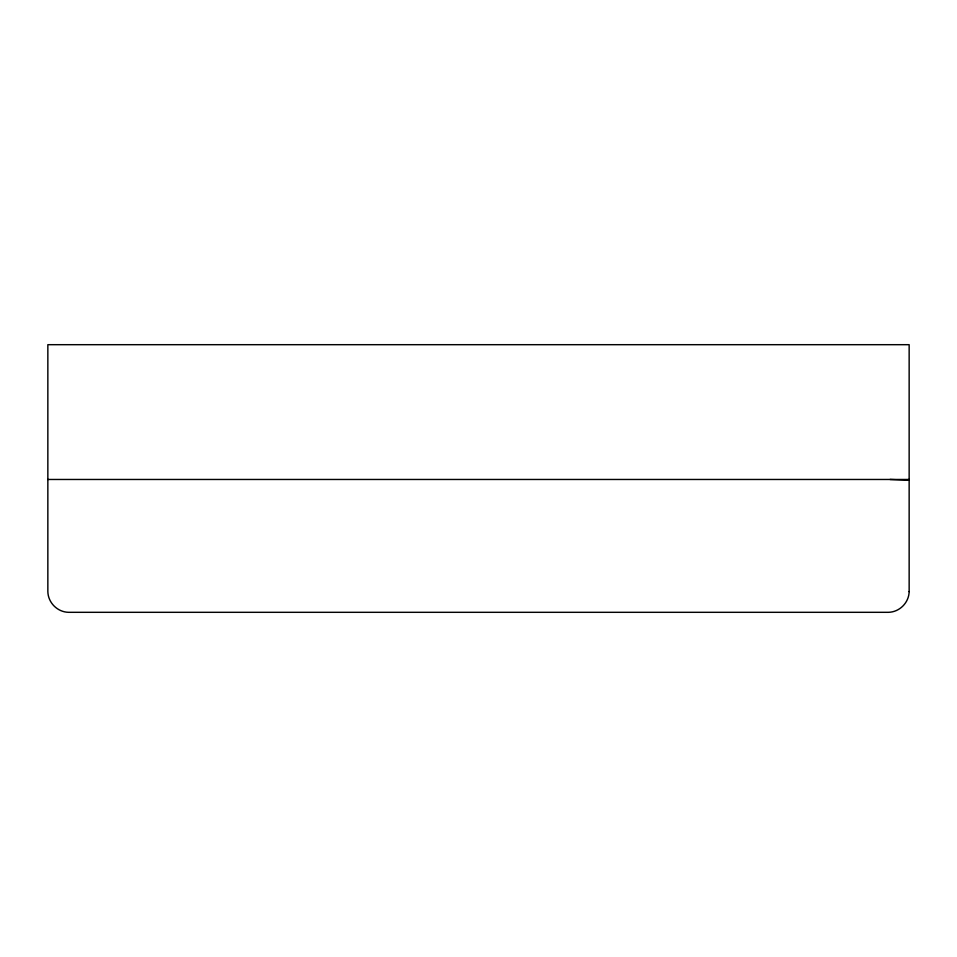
<?xml version="1.0" encoding="UTF-8"?>
<svg xmlns="http://www.w3.org/2000/svg" width="957" height="957" viewBox="0 0 957 957"><rect width="100%" height="100%" fill="white"/><g stroke="black" fill="none" stroke-linecap="round" stroke-linejoin="round"><path stroke-width="1.44" d="M47.85 479.469L909.15 479.469M909.15 480.294L890.022 479.469M909.15 591.582C908.923 602.719 899.556 612.097 888.419 612.313L68.581 612.313C57.444 612.097 48.077 602.719 47.85 591.582L47.85 344.687L909.15 344.687L909.15 591.582"/></g></svg>
